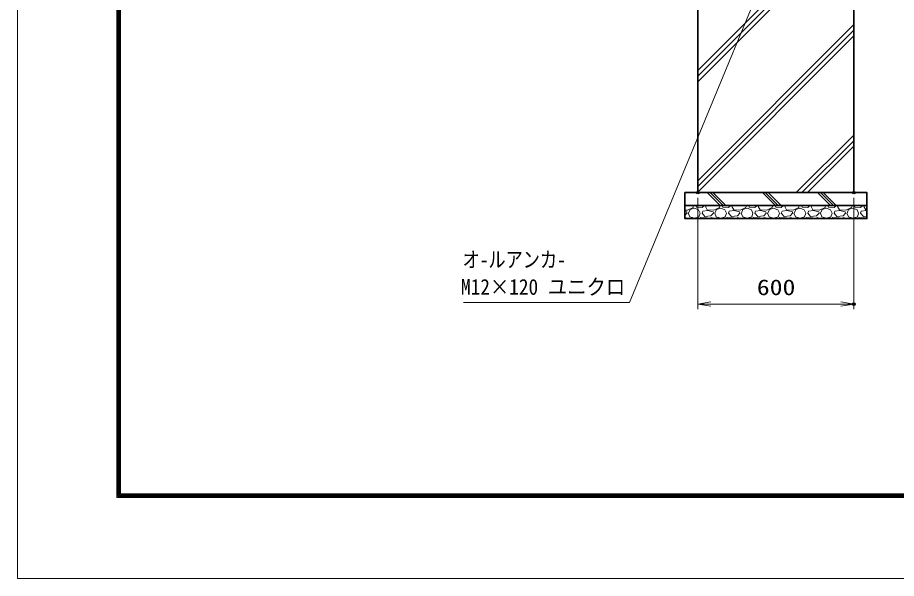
# Model space of a CAD drawing. Units: millimetres at full size; details may follow other scales. Extents: x -5940 to 5940, y -4200 to 4200.
# Drawn here: x -5940 to -2560, y -4200 to -2044 of the extents above; entities that cross this region are included whole.
import ezdxf
from ezdxf.enums import TextEntityAlignment as Align

# ---------------------------------------------------------------- set-up
doc = ezdxf.new("R2010")
doc.units = ezdxf.units.MM
doc.header["$LTSCALE"] = 20
doc.header["$PDMODE"] = 32
doc.header["$PDSIZE"] = 10
for name, color, linetype, lineweight in [('0-0_D-TTL', 7, 'Continuous', 18), ('0-3_外形線', 7, 'Continuous', 35), ('0-4_寸法線', 4, 'Continuous', 18), ('0-5_0', 7, 'Continuous', 18), ('0-9_ハッチング', 253, 'Continuous', 13)]:
    doc.layers.add(name, color=color, linetype=linetype, lineweight=lineweight)
doc.layers.add('0-6_Defpoints', color=7, linetype='Continuous')
doc.styles.add('ＭＳ ゴシック', font='')
doc.styles.get('ＭＳ ゴシック').set_extended_font_data('MS Gothic')

# ---------------------------------------------------------------- blocks, each defined once
blk = doc.blocks.new('S34')
at = {"layer": '0-4_寸法線'}
for points in [[(-15383387.4, 53898467.7), (-15370624.8, 53898467.7), (-15361007.3, 53921706.2), (-15360624.9, 53922630.2)], [(-15360853.3, 53921642.4), (-15360624.9, 53922630.2), (-15361161.3, 53921769.9)]]:
    blk.add_lwpolyline(points, dxfattribs=at)
at = {"layer": '0-4_寸法線', "color": 254, "style": 'ＭＳ ゴシック'}
for s, width, p in [('オ-ルアンカ-', 0.8, (-15383456.5, 53900807.1)), ('M12×120 ユニクロ', 0.9, (-15383579.4, 53898707.1))]:
    blk.add_text(s, height=1212, dxfattribs=dict(at, width=width)).set_placement(p, align=Align.BOTTOM_LEFT)
blk = doc.blocks.new('_Open')
at = {"layer": '0-5_0'}
blk.add_line((-20, 3.333), (0, 0), dxfattribs=at)
blk.add_lwpolyline([(-20, -3.333), (0, 0), (-20, 0)], dxfattribs=at)

msp = doc.modelspace()

# ---------------------------------------------------------------- linework, layer by layer
at = {"layer": '0-0_D-TTL'}
for points in [[(-5940, -4200), (5940, -4200), (5940, 4200), (-5940, 4200)], [(-5558.14, 3889.71), (5558.14, 3889.71), (5558.14, -3888.86), (-5558.14, -3888.86)], [(-5554.61, 3886.18), (5554.61, 3886.18), (5554.61, -3885.32), (-5554.61, -3885.32)], [(-5551.07, 3882.64), (5551.07, 3882.64), (5551.07, -3881.79), (-5551.07, -3881.79)], [(-5547.54, 3879.11), (5547.54, 3879.11), (5547.54, -3878.25), (-5547.54, -3878.25)], [(-5544, 3875.57), (5544, 3875.57), (5544, -3874.71), (-5544, -3874.71)]]:
    msp.add_lwpolyline(points, close=True, dxfattribs=at)
at = {"layer": '0-3_外形線'}
for points in [[(-3323.52, -1917.03), (-2723.52, -1917.03), (-2723.52, -2717.03), (-3323.52, -2717.03)], [(-3373.52, -2717.03), (-2673.52, -2717.03), (-2673.52, -2767.03), (-3373.52, -2767.03)], [(-2673.52, -2767.03), (-3373.52, -2767.03), (-3373.52, -2817.03), (-2673.52, -2817.03)]]:
    msp.add_lwpolyline(points, close=True, dxfattribs=at)
at = {"layer": '0-4_寸法線'}
for p, q in [((-3323.52, -2737.03), (-3323.52, -3165.63)), ((-2723.52, -2737.03), (-2723.52, -3165.63)), ((-3323.52, -3145.63), (-2723.52, -3145.63))]:
    msp.add_line(p, q, dxfattribs=at)
at = {"layer": '0-6_Defpoints'}
for p in [(-3323.52, -2717.03), (-2723.52, -2717.03), (-2723.52, -3145.63)]:
    msp.add_point(p, dxfattribs=at)
at = {"layer": '0-9_ハッチング'}
for p, q in [((-3323.52, -2247.01), (-2993.55, -1917.03)), ((-3323.52, -2268.76), (-2971.8, -1917.03)), ((-3323.52, -2290.51), (-2950.05, -1917.03)), ((-3323.52, -2671.27), (-2723.52, -2071.27)), ((-3323.52, -2693.02), (-2723.52, -2093.02)), ((-3323.52, -2714.77), (-2723.52, -2114.77)), ((-2945.02, -2717.03), (-2723.52, -2495.54)), ((-2923.27, -2717.03), (-2723.52, -2517.29)), ((-2901.52, -2717.03), (-2723.52, -2539.04)), ((-3237.45, -2767.03), (-3287.45, -2717.03)), ((-3226.58, -2767.03), (-3276.58, -2717.03)), ((-3215.7, -2767.03), (-3265.7, -2717.03)), ((-3025.32, -2767.03), (-3075.32, -2717.03)), ((-3014.44, -2767.03), (-3064.44, -2717.03)), ((-3003.57, -2767.03), (-3053.57, -2717.03)), ((-2813.19, -2767.03), (-2863.19, -2717.03)), ((-2802.31, -2767.03), (-2852.31, -2717.03)), ((-2791.44, -2767.03), (-2841.44, -2717.03)), ((-3340.12, -2767.03), (-3342.05, -2773.79)), ((-3331.26, -2767.03), (-3328.84, -2772.78)), ((-3294.3, -2770.74), (-3290.96, -2767.03)), ((-3287.19, -2782.94), (-3294.3, -2770.74)), ((-3238.52, -2767.03), (-3240.45, -2773.79)), ((-3229.66, -2767.03), (-3227.24, -2772.78)), ((-3205.91, -2773.79), (-3197.16, -2767.03)), ((-3192.7, -2770.74), (-3189.36, -2767.03)), ((-3185.59, -2782.94), (-3192.7, -2770.74)), ((-3136.92, -2767.03), (-3138.85, -2773.79)), ((-3128.06, -2767.03), (-3125.64, -2772.78)), ((-3104.31, -2773.79), (-3095.56, -2767.03)), ((-3091.1, -2770.74), (-3087.76, -2767.03)), ((-3083.99, -2782.94), (-3091.1, -2770.74)), ((-3035.32, -2767.03), (-3037.25, -2773.79)), ((-3026.46, -2767.03), (-3024.04, -2772.78)), ((-3002.71, -2773.79), (-2993.96, -2767.03)), ((-2989.5, -2770.74), (-2986.16, -2767.03)), ((-2982.39, -2782.94), (-2989.5, -2770.74)), ((-2933.72, -2767.03), (-2935.65, -2773.79)), ((-2924.86, -2767.03), (-2922.44, -2772.78)), ((-2901.11, -2773.79), (-2892.36, -2767.03)), ((-2887.9, -2770.74), (-2884.56, -2767.03)), ((-2880.79, -2782.94), (-2887.9, -2770.74)), ((-2832.12, -2767.03), (-2834.05, -2773.79)), ((-2823.26, -2767.03), (-2820.84, -2772.78)), ((-2799.51, -2773.79), (-2790.76, -2767.03)), ((-2786.3, -2770.74), (-2782.96, -2767.03)), ((-2779.19, -2782.94), (-2786.3, -2770.74)), ((-2730.52, -2767.03), (-2732.45, -2773.79)), ((-2721.66, -2767.03), (-2719.24, -2772.78)), ((-2697.91, -2773.79), (-2689.16, -2767.03)), ((-2684.7, -2770.74), (-2681.36, -2767.03)), ((-2677.59, -2782.94), (-2684.7, -2770.74)), ((-3363.39, -2784.97), (-3373.52, -2784.16)), ((-3366.44, -2791.06), (-3373.52, -2789.29)), ((-3365.42, -2796.14), (-3373.52, -2805.15)), ((-3365.42, -2796.14), (-3366.44, -2791.06)), ((-3342.05, -2773.79), (-3363.39, -2784.97)), ((-3360.34, -2796.14), (-3354.24, -2810.37)), ((-3359.32, -2796.14), (-3353.23, -2781.92)), ((-3353.23, -2781.92), (-3336.97, -2776.84)), ((-3336.97, -2776.84), (-3320.72, -2782.94)), ((-3320.72, -2782.94), (-3314.62, -2796.14)), ((-3319.7, -2810.37), (-3314.62, -2796.14)), ((-3307.51, -2796.14), (-3304.46, -2788.02)), ((-3296.33, -2808.34), (-3307.51, -2796.14)), ((-3285.16, -2785.98), (-3304.46, -2788.02)), ((-3261.79, -2784.97), (-3287.19, -2782.94)), ((-3264.84, -2791.06), (-3285.16, -2785.98)), ((-3263.82, -2796.14), (-3272.96, -2806.3)), ((-3263.82, -2796.14), (-3264.84, -2791.06)), ((-3240.45, -2773.79), (-3261.79, -2784.97)), ((-3258.74, -2796.14), (-3252.64, -2810.37)), ((-3257.72, -2796.14), (-3251.63, -2781.92)), ((-3251.63, -2781.92), (-3235.37, -2776.84)), ((-3235.37, -2776.84), (-3219.12, -2782.94)), ((-3227.24, -2772.78), (-3205.91, -2773.79)), ((-3219.12, -2782.94), (-3213.02, -2796.14)), ((-3218.1, -2810.37), (-3213.02, -2796.14)), ((-3205.91, -2796.14), (-3202.86, -2788.02)), ((-3194.73, -2808.34), (-3205.91, -2796.14)), ((-3183.56, -2785.98), (-3202.86, -2788.02)), ((-3160.19, -2784.97), (-3185.59, -2782.94)), ((-3163.24, -2791.06), (-3183.56, -2785.98)), ((-3162.22, -2796.14), (-3171.36, -2806.3)), ((-3162.22, -2796.14), (-3163.24, -2791.06)), ((-3138.85, -2773.79), (-3160.19, -2784.97)), ((-3157.14, -2796.14), (-3151.04, -2810.37)), ((-3156.12, -2796.14), (-3150.03, -2781.92)), ((-3150.03, -2781.92), (-3133.77, -2776.84)), ((-3133.77, -2776.84), (-3117.52, -2782.94)), ((-3125.64, -2772.78), (-3104.31, -2773.79)), ((-3117.52, -2782.94), (-3111.42, -2796.14)), ((-3116.5, -2810.37), (-3111.42, -2796.14)), ((-3104.31, -2796.14), (-3101.26, -2788.02)), ((-3093.13, -2808.34), (-3104.31, -2796.14)), ((-3081.96, -2785.98), (-3101.26, -2788.02)), ((-3058.59, -2784.97), (-3083.99, -2782.94)), ((-3061.64, -2791.06), (-3081.96, -2785.98)), ((-3060.62, -2796.14), (-3069.76, -2806.3)), ((-3060.62, -2796.14), (-3061.64, -2791.06)), ((-3037.25, -2773.79), (-3058.59, -2784.97)), ((-3055.54, -2796.14), (-3049.44, -2810.37)), ((-3054.52, -2796.14), (-3048.43, -2781.92)), ((-3048.43, -2781.92), (-3032.17, -2776.84)), ((-3032.17, -2776.84), (-3015.92, -2782.94)), ((-3024.04, -2772.78), (-3002.71, -2773.79)), ((-3015.92, -2782.94), (-3009.82, -2796.14)), ((-3014.9, -2810.37), (-3009.82, -2796.14)), ((-3002.71, -2796.14), (-2999.66, -2788.02)), ((-2991.53, -2808.34), (-3002.71, -2796.14)), ((-2980.36, -2785.98), (-2999.66, -2788.02)), ((-2956.99, -2784.97), (-2982.39, -2782.94)), ((-2960.04, -2791.06), (-2980.36, -2785.98)), ((-2959.02, -2796.14), (-2968.16, -2806.3)), ((-2959.02, -2796.14), (-2960.04, -2791.06)), ((-2935.65, -2773.79), (-2956.99, -2784.97)), ((-2953.94, -2796.14), (-2947.84, -2810.37)), ((-2952.92, -2796.14), (-2946.83, -2781.92)), ((-2946.83, -2781.92), (-2930.57, -2776.84)), ((-2930.57, -2776.84), (-2914.32, -2782.94)), ((-2922.44, -2772.78), (-2901.11, -2773.79)), ((-2914.32, -2782.94), (-2908.22, -2796.14)), ((-2913.3, -2810.37), (-2908.22, -2796.14)), ((-2901.11, -2796.14), (-2898.06, -2788.02)), ((-2889.93, -2808.34), (-2901.11, -2796.14)), ((-2878.76, -2785.98), (-2898.06, -2788.02)), ((-2855.39, -2784.97), (-2880.79, -2782.94)), ((-2858.44, -2791.06), (-2878.76, -2785.98)), ((-2857.42, -2796.14), (-2866.56, -2806.3)), ((-2857.42, -2796.14), (-2858.44, -2791.06)), ((-2834.05, -2773.79), (-2855.39, -2784.97)), ((-2852.34, -2796.14), (-2846.24, -2810.37)), ((-2851.32, -2796.14), (-2845.23, -2781.92)), ((-2845.23, -2781.92), (-2828.97, -2776.84)), ((-2828.97, -2776.84), (-2812.72, -2782.94)), ((-2820.84, -2772.78), (-2799.51, -2773.79)), ((-2812.72, -2782.94), (-2806.62, -2796.14)), ((-2811.7, -2810.37), (-2806.62, -2796.14)), ((-2799.51, -2796.14), (-2796.46, -2788.02)), ((-2788.33, -2808.34), (-2799.51, -2796.14)), ((-2777.16, -2785.98), (-2796.46, -2788.02)), ((-2753.79, -2784.97), (-2779.19, -2782.94)), ((-2756.84, -2791.06), (-2777.16, -2785.98)), ((-2755.82, -2796.14), (-2764.96, -2806.3)), ((-2755.82, -2796.14), (-2756.84, -2791.06)), ((-2732.45, -2773.79), (-2753.79, -2784.97)), ((-2750.74, -2796.14), (-2744.64, -2810.37)), ((-2749.72, -2796.14), (-2743.63, -2781.92)), ((-2743.63, -2781.92), (-2727.37, -2776.84)), ((-2727.37, -2776.84), (-2711.12, -2782.94)), ((-2719.24, -2772.78), (-2697.91, -2773.79)), ((-2711.12, -2782.94), (-2705.02, -2796.14)), ((-2710.1, -2810.37), (-2705.02, -2796.14)), ((-2697.91, -2796.14), (-2694.86, -2788.02)), ((-2686.73, -2808.34), (-2697.91, -2796.14)), ((-2675.56, -2785.98), (-2694.86, -2788.02)), ((-2673.52, -2783.26), (-2677.59, -2782.94)), ((-2673.52, -2786.49), (-2675.56, -2785.98)), ((-3372.53, -2812.4), (-3373.52, -2812.82)), ((-3360.34, -2816.46), (-3372.53, -2812.4)), ((-3361.28, -2817.03), (-3360.34, -2816.46)), ((-3354.24, -2810.37), (-3336.97, -2815.45)), ((-3336.97, -2815.45), (-3319.7, -2810.37)), ((-3312.59, -2812.4), (-3317.66, -2817.03)), ((-3288.2, -2814.43), (-3312.59, -2812.4)), ((-3272.96, -2806.3), (-3296.33, -2808.34)), ((-3286.62, -2817.03), (-3288.2, -2814.43)), ((-3270.93, -2812.4), (-3278.04, -2815.45)), ((-3278.04, -2815.45), (-3277.41, -2817.03)), ((-3258.74, -2816.46), (-3270.93, -2812.4)), ((-3259.68, -2817.03), (-3258.74, -2816.46)), ((-3252.64, -2810.37), (-3235.37, -2815.45)), ((-3235.37, -2815.45), (-3218.1, -2810.37)), ((-3210.99, -2812.4), (-3216.06, -2817.03)), ((-3186.6, -2814.43), (-3210.99, -2812.4)), ((-3171.36, -2806.3), (-3194.73, -2808.34)), ((-3185.02, -2817.03), (-3186.6, -2814.43)), ((-3169.33, -2812.4), (-3176.44, -2815.45)), ((-3176.44, -2815.45), (-3175.81, -2817.03)), ((-3157.14, -2816.46), (-3169.33, -2812.4)), ((-3158.08, -2817.03), (-3157.14, -2816.46)), ((-3151.04, -2810.37), (-3133.77, -2815.45)), ((-3133.77, -2815.45), (-3116.5, -2810.37)), ((-3109.39, -2812.4), (-3114.46, -2817.03)), ((-3085, -2814.43), (-3109.39, -2812.4)), ((-3069.76, -2806.3), (-3093.13, -2808.34)), ((-3083.42, -2817.03), (-3085, -2814.43)), ((-3067.73, -2812.4), (-3074.84, -2815.45)), ((-3074.84, -2815.45), (-3074.21, -2817.03)), ((-3055.54, -2816.46), (-3067.73, -2812.4)), ((-3056.48, -2817.03), (-3055.54, -2816.46)), ((-3049.44, -2810.37), (-3032.17, -2815.45)), ((-3032.17, -2815.45), (-3014.9, -2810.37)), ((-3007.79, -2812.4), (-3012.86, -2817.03)), ((-2983.4, -2814.43), (-3007.79, -2812.4)), ((-2968.16, -2806.3), (-2991.53, -2808.34)), ((-2981.82, -2817.03), (-2983.4, -2814.43)), ((-2966.13, -2812.4), (-2973.24, -2815.45)), ((-2973.24, -2815.45), (-2972.61, -2817.03)), ((-2953.94, -2816.46), (-2966.13, -2812.4)), ((-2954.88, -2817.03), (-2953.94, -2816.46)), ((-2947.84, -2810.37), (-2930.57, -2815.45)), ((-2930.57, -2815.45), (-2913.3, -2810.37)), ((-2906.19, -2812.4), (-2911.26, -2817.03)), ((-2881.8, -2814.43), (-2906.19, -2812.4)), ((-2866.56, -2806.3), (-2889.93, -2808.34)), ((-2880.22, -2817.03), (-2881.8, -2814.43)), ((-2864.53, -2812.4), (-2871.64, -2815.45)), ((-2871.64, -2815.45), (-2871.01, -2817.03)), ((-2852.34, -2816.46), (-2864.53, -2812.4)), ((-2853.28, -2817.03), (-2852.34, -2816.46)), ((-2846.24, -2810.37), (-2828.97, -2815.45)), ((-2828.97, -2815.45), (-2811.7, -2810.37)), ((-2804.59, -2812.4), (-2809.66, -2817.03)), ((-2780.2, -2814.43), (-2804.59, -2812.4)), ((-2764.96, -2806.3), (-2788.33, -2808.34)), ((-2778.62, -2817.03), (-2780.2, -2814.43)), ((-2762.93, -2812.4), (-2770.04, -2815.45)), ((-2770.04, -2815.45), (-2769.41, -2817.03)), ((-2750.74, -2816.46), (-2762.93, -2812.4)), ((-2751.68, -2817.03), (-2750.74, -2816.46)), ((-2744.64, -2810.37), (-2727.37, -2815.45)), ((-2727.37, -2815.45), (-2710.1, -2810.37)), ((-2702.99, -2812.4), (-2708.06, -2817.03)), ((-2678.6, -2814.43), (-2702.99, -2812.4)), ((-2673.52, -2807.19), (-2686.73, -2808.34)), ((-2677.02, -2817.03), (-2678.6, -2814.43))]:
    msp.add_line(p, q, dxfattribs=at)
msp.add_lwpolyline([(-3328.84, -2772.78), (-3307.51, -2773.79), (-3298.76, -2767.03)], dxfattribs=at)

# ---------------------------------------------------------------- block references
at = {"layer": '0-4_寸法線'}
for name, p, xscale, yscale in [('S34', (764944.5, -2698063.17), 0.05, 0.05), ('_Open', (-2723.52, -3145.63), 2.5, 2.5)]:
    msp.add_blockref(name, p, dxfattribs=dict(at, xscale=xscale, yscale=yscale))
at = {"layer": '0-4_寸法線', "xscale": 2.5, "yscale": 2.5, "rotation": 180}
msp.add_blockref('_Open', (-3323.52, -3145.63), dxfattribs=at)

# ---------------------------------------------------------------- texts
at = {"layer": '0-4_寸法線', "color": 254, "style": 'ＭＳ ゴシック', "width": 1.2}
msp.add_text('600', height=60.56, dxfattribs=at).set_placement((-3096.72, -3129.29), align=Align.BOTTOM_LEFT)

doc.saveas('drawing.dxf')
